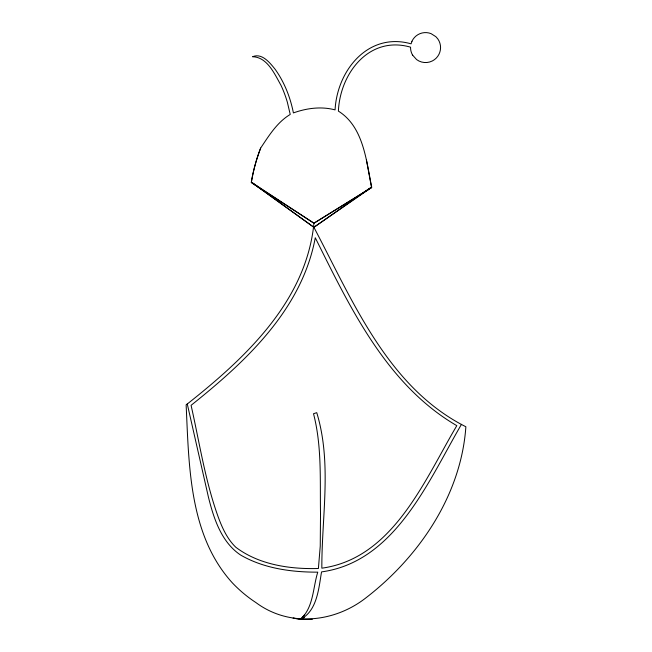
<?xml version="1.0" encoding="UTF-8"?>
<svg xmlns="http://www.w3.org/2000/svg" width="652" height="652" viewBox="0 0 652 652"><rect width="100%" height="100%" fill="white"/><g stroke="black" fill="none" stroke-linecap="round" stroke-linejoin="round"><path stroke-width="0.98" d="M412.643 55.208A15.004 15.004 0 0 1 410.556 47.172C369.244 35.257 340.067 73.154 338.396 111.117C363.539 126.83 366.237 160.547 371.64 186.863L371.428 187.548L313.905 227.303L251.362 182.185L313.905 227.303C352.479 300.368 387.695 387.386 465.87 426.75C461.143 495.047 419.203 556.686 366.171 597.656C334.46 622.611 289.227 627.395 255.918 602.57A132.332 132.332 0 0 1 232.324 582.831C188.933 535.153 189.023 465.324 186.13 404.835L188.428 403.083C246.016 357.402 306.277 300.8 313.946 223.212L251.362 182.185A172.617 172.617 0 0 1 260.678 148.045C268.909 135.689 277.165 122.242 290.23 114.442L287.328 102.136A118.093 118.093 0 0 0 281.061 85.453C274.736 74.271 267.41 57.05 252.568 56.732C261.957 52.682 269.92 62.788 275.111 69.251C284.402 82.185 290.336 97.344 293.408 112.918C306.668 108.142 321.297 106.195 335.071 109.886C337.141 70.269 368.331 31.769 411.078 43.823L411.966 41.321M371.501 187.32L366.408 159.87M371.64 186.863L371.428 187.548L313.946 223.212L251.289 182.584A172.804 172.804 0 0 1 260.678 148.045M461.477 424.33C428.706 480.337 395.348 561.796 321.534 571.894C318.738 588.3 317.222 610.777 300.637 619.253M312.365 619.286L302.772 619.4L293.123 618.218L300.637 619.188C313.628 607.256 312.854 587.835 317.76 572.154C291.403 572.236 263.758 568.438 240.653 555.064C221.346 542.187 213.742 518.479 208.412 497.044L187.279 403.963M300.637 619.188L304.386 617.436L300.637 619.221L304.574 614.869M313.905 227.303L370.043 187.988M313.946 223.212L371.762 187.491M412.675 55.192L416.612 59.585A15.004 15.004 0 0 0 429.733 61.981L432.447 60.897A15.004 15.004 0 0 0 437.81 38.9L435.854 36.675L431.053 33.635A15.004 15.004 0 0 0 411.925 41.304M320.515 514.045L320.246 546.091L318.404 568.495C289.953 569.326 259.007 564.803 235.788 547.232C227.303 539.049 222.348 528.136 218.306 517.248C205.201 481.046 199.52 442.741 191.085 405.324C245.649 361.803 301.909 309.586 315.275 237.752C350.067 307.467 386.677 384.835 456.807 425.666C424.664 479.905 393.221 558.267 321.843 568.185C321.632 516.474 332.153 463.173 316.75 412.667L313.514 413.718C322.015 446.392 319.928 480.614 320.515 514.045"/></g></svg>
